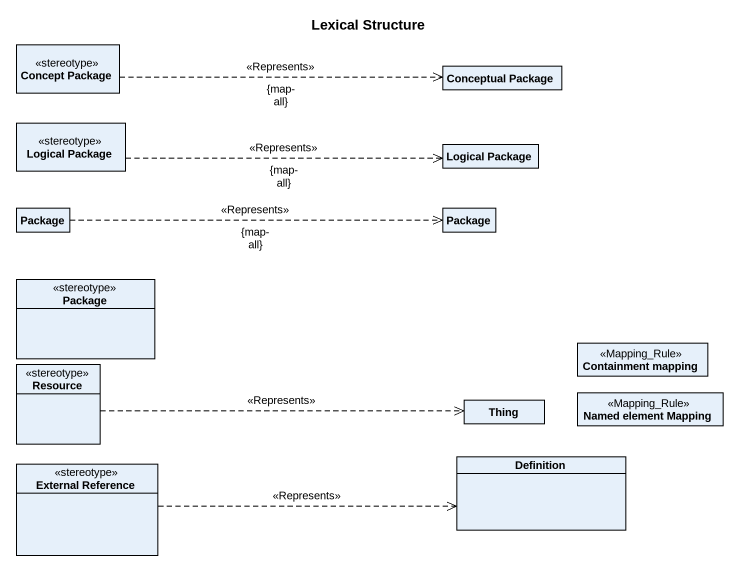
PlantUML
@startuml
title Lexical Structure
hide circle
hide empty members
class "Concept Package" as Concept_Package <<stereotype>>
class "Conceptual Package" as Conceptual_Package
class "Logical Package" as Logical_Package <<stereotype>>
class "Logical Package" as Logical_Package_2
class "Package" as Package_
class "Package" as Package__2
class "Package" as Package__3 <<stereotype>>
class Resource <<stereotype>>
class "Containment mapping" as Containment_mapping <<Mapping_Rule>>
class Thing
class "Named element Mapping" as Named_element_Mapping <<Mapping_Rule>>
class "External Reference" as External_Reference <<stereotype>>
class Definition
Concept_Package .right.> Conceptual_Package : <<Represents>>\n{map-all}
Logical_Package .right.> Logical_Package_2 : <<Represents>>\n{map-all}
Package_ .right.> Package__2 : <<Represents>>\n{map-all}
Resource .right.> Thing : <<Represents>>
External_Reference .right.> Definition : <<Represents>>
@enduml
